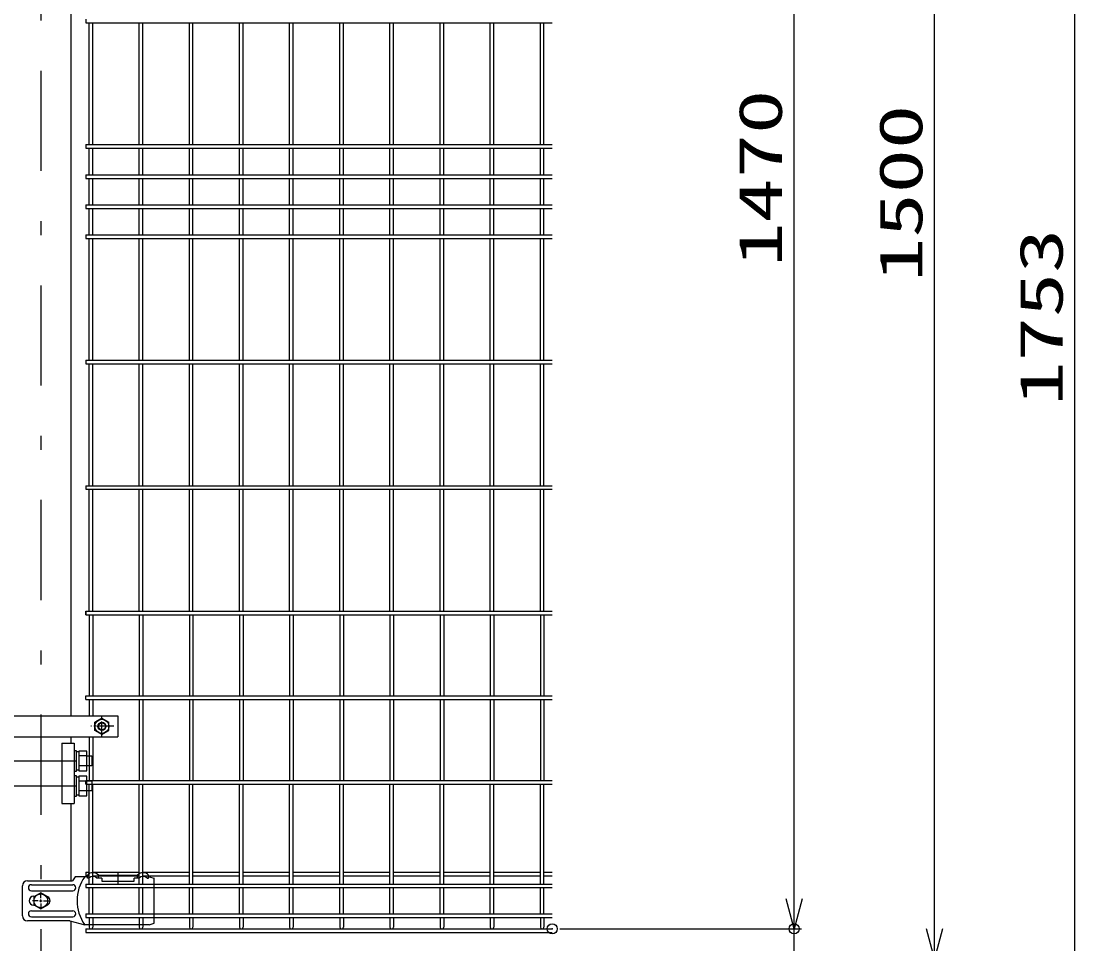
# Model space of a CAD drawing. Units: millimetres, scale not verified. Extents: x -4455 to 4455, y -3150 to 3150.
# Drawn here: x -1751 to -700, y -929 to -9 of the extents above; entities that cross this region are included whole.
import ezdxf
from ezdxf.enums import TextEntityAlignment as Align

# ---------------------------------------------------------------- set-up
doc = ezdxf.new("R2010")
doc.units = ezdxf.units.MM
doc.header["$LTSCALE"] = 20
doc.header["$PDMODE"] = 32
doc.header["$PDSIZE"] = 10
for name, pattern in [('USER1', [10.7, 5, -2.5, 0.7, -2.5]), ('USER2', [0.375, 0.25, -0.125]), ('USER4', [1.125, 0.75, -0.125, 0.125, -0.125])]:
    doc.linetypes.add(name, pattern=pattern)
for name, color, linetype, lineweight in [('0-0_外形線', 7, 'Continuous', 25), ('0-1_寸法線', 4, 'Continuous', 25), ('0-2_0', 3, 'USER2', 25), ('0-5_軸線', 2, 'USER1', 25), ('0-7_丁番', 3, 'Continuous', 25), ('0-B_LAYER06', 3, 'Continuous', 25), ('0-D_継手', 3, 'Continuous', 25), ('0-E_2', 7, 'Continuous', 25), ('1-3_NER', 30, 'Continuous', 25)]:
    doc.layers.add(name, color=color, linetype=linetype, lineweight=lineweight)
doc.layers.add('0-3_DEFPOINTS', color=7, linetype='Continuous')
doc.styles.add('ＭＳ ゴシック', font='')
doc.styles.get('ＭＳ ゴシック').set_extended_font_data('MS Gothic')

# ---------------------------------------------------------------- blocks, each defined once
blk = doc.blocks.new('_Open30')
at = {"layer": '0-2_0', "color": 4, "linetype": 'Continuous'}
blk.add_line((0, 0), (-20, 0), dxfattribs=at)
blk.add_lwpolyline([(-20, 5.36), (0, 0), (-20, -5.36)], dxfattribs=at)
blk = doc.blocks.new('tu')
at = {"layer": '0-B_LAYER06'}
for p, q in [((141270.7, 81292.7), (141270.7, 81352.7)), ((141490.7, 81352.7), (142270.7, 81352.7)), ((141490.7, 81292.7), (141490.7, 81352.7)), ((141880.7, 81400.2), (141880.7, 81185.2)), ((142270.7, 81292.7), (142270.7, 81352.7)), ((142490.7, 81292.7), (142490.7, 81352.7)), ((139974.8, 80540.2), (139974.8, 81140.2)), ((140153.5, 81160.2), (140980.1, 81160.2)), ((141270.7, 81320.2), (141028.6, 81320.2)), ((141560.7, 81292.7), (141460.7, 81292.7)), ((141560.7, 81292.7), (141560.7, 81232.7)), ((142300.7, 81292.7), (142200.7, 81292.7)), ((142460.7, 81292.7), (142490.7, 81292.7)), ((142500.1, 81320.2), (142600.1, 81288.2)), ((140153.5, 81040.2), (140980.1, 81040.2)), ((140200.4, 80930.2), (140218.9, 80930.2)), ((140340.1, 81000.2), (140201.6, 80920.2)), ((140340.1, 81000.2), (140201.6, 80920.2)), ((140201.6, 80920.2), (140201.6, 80760.2)), ((140201.6, 80920.2), (140201.6, 80760.2)), ((140340.1, 80894.2), (140340.1, 81005.8)), ((140478.7, 80920.2), (140340.1, 81000.2)), ((140478.7, 80920.2), (140340.1, 81000.2)), ((140478.7, 80760.2), (140478.7, 80920.2)), ((140478.7, 80760.2), (140478.7, 80920.2)), ((140286.1, 80840.2), (140174.6, 80840.2)), ((140200.4, 80750.2), (140218.9, 80750.2)), ((140201.6, 80760.2), (140340.1, 80680.2)), ((140201.6, 80760.2), (140340.1, 80680.2)), ((140313.1, 80840.2), (140367.1, 80840.2)), ((140340.1, 80813.2), (140340.1, 80867.2)), ((140340.1, 80786.2), (140340.1, 80674.7)), ((140340.1, 80680.2), (140478.7, 80760.2)), ((140340.1, 80680.2), (140478.7, 80760.2)), ((140394.1, 80840.2), (140505.7, 80840.2)), ((140153.5, 80640.2), (140980.1, 80640.2)), ((140153.5, 80520.2), (140980.1, 80520.2)), ((140918.6, 80440.2), (140074.8, 80440.2)), ((140918.6, 80440.2), (141217.1, 80360.2)), ((142500.1, 80360.2), (141217.1, 80360.2)), ((142500.1, 80360.2), (142600.1, 80392.2))]:
    blk.add_line(p, q, dxfattribs=at)
for points in [[(141300.7, 81292.7), (141270.7, 81292.7), (141270.7, 81352.7)], [(141560.7, 81232.7), (142200.7, 81232.7), (142200.7, 81292.7)]]:
    blk.add_lwpolyline(points, dxfattribs=at)
blk.add_circle((140340.1, 80840.2), 138.6, dxfattribs=at)
blk.add_circle((140340.1, 80840.2), 138.6, dxfattribs=at)
for centre, radius, start, end in [((141380.7, 81250.7), 150, 42.83468, 137.16667), ((142380.7, 81250.7), 150, 42.83331, 137.16532), ((140074.8, 81140.2), 100, 90.00001, 179.99999), ((140153.5, 81100.2), 60, 90, 270), ((140980.1, 81100.2), 60, 270, 90), ((141894.4, 80840.2), 830.1, 144.67551, 215.32453), ((141380.7, 81203.3), 120, 48.1895, 131.81049), ((142380.7, 81203.3), 120, 48.1895, 131.81051), ((140200.4, 80840.2), 90, 90, 270), ((140435.6, 80840.2), 90, 299.99756, 60.00244), ((140074.8, 80540.2), 100, 180.00001, 270), ((140153.5, 80580.2), 60, 90, 270), ((140980.1, 80580.2), 60, 270, 90)]:
    blk.add_arc(centre, radius, start, end, dxfattribs=at)
at = {"layer": '0-D_継手'}
for p in [(140074.8, 81240.2), (141028.6, 81320.2)]:
    blk.add_line(p, (140975.1, 81240.2), dxfattribs=at)
at = {"layer": '0-E_2', "color": 3}
blk.add_line((142600.1, 80392.2), (142600.1, 81288.2), dxfattribs=at)

msp = doc.modelspace()

# ---------------------------------------------------------------- linework, layer by layer
at = {"layer": '0-0_外形線'}
for p, q in [((-1700.71, -701.6), (-1700.71, 188.06)), ((-1700.71, -729.02), (-1700.71, -722.6)), ((-1709.99, -729.02), (-1697.51, -729.02)), ((-1697.51, -729.02), (-1697.51, -789.02)), ((-1700.71, -866.02), (-1700.71, -789.02)), ((-1700.71, -1194.02), (-1700.71, -906.37))]:
    msp.add_line(p, q, dxfattribs=at)
msp.add_lwpolyline([(-1709.99, -729.02), (-1709.99, -789.02), (-1697.51, -789.02)], dxfattribs=at)
at = {"layer": '0-1_寸法線'}
for p, q in [((-979.75, -884.02), (-979.75, 525.98)), ((-839.75, -914.02), (-839.75, 525.98)), ((-699.75, -1164.02), (-699.75, 528.98)), ((-979.75, -884.02), (-979.75, -854.02)), ((-1213.46, -914.02), (-972.25, -914.02)), ((-1213.46, -914.02), (-972.25, -914.02)), ((-979.75, -944.02), (-979.75, -914.02))]:
    msp.add_line(p, q, dxfattribs=at)
at = {"layer": '0-3_DEFPOINTS'}
for p in [(-1220.96, -914.02), (-979.75, -914.02)]:
    msp.add_point(p, dxfattribs=at)
at = {"layer": '0-5_軸線'}
for p, q in [((-1730.96, 583.54), (-1730.96, -1289.95)), ((-1795.17, -746.52), (-1667.87, -746.52)), ((-1795.23, -771.52), (-1667.93, -771.52))]:
    msp.add_line(p, q, dxfattribs=at)
at = {"layer": '0-7_丁番'}
for p, q in [((-1695.51, -737.35), (-1693.01, -737.35)), ((-1693.01, -736.73), (-1693.01, -756.36)), ((-1685.01, -736.73), (-1693.01, -736.73)), ((-1685.01, -741.64), (-1693.01, -741.64)), ((-1685.01, -756.36), (-1685.01, -736.73)), ((-1685.01, -741.55), (-1680.01, -741.55)), ((-1680.01, -741.55), (-1680.01, -751.55)), ((-1693.01, -755.75), (-1695.51, -755.75)), ((-1685.01, -751.45), (-1693.01, -751.45)), ((-1693.01, -756.36), (-1685.01, -756.36)), ((-1680.01, -751.55), (-1685.01, -751.55)), ((-1695.51, -757.05), (-1697.51, -757.05)), ((-1697.51, -761.05), (-1695.51, -761.05)), ((-1695.51, -761.05), (-1695.51, -782.05)), ((-1695.51, -762.35), (-1693.01, -762.35)), ((-1693.01, -761.73), (-1693.01, -781.36)), ((-1685.01, -761.73), (-1693.01, -761.73)), ((-1685.01, -766.64), (-1693.01, -766.64)), ((-1685.01, -781.36), (-1685.01, -761.73)), ((-1685.01, -766.55), (-1680.01, -766.55)), ((-1685.01, -776.45), (-1693.01, -776.45)), ((-1695.51, -782.05), (-1697.51, -782.05)), ((-1693.01, -780.75), (-1695.51, -780.75)), ((-1693.01, -781.36), (-1685.01, -781.36))]:
    msp.add_line(p, q, dxfattribs=at)
for points in [[(-1697.51, -736.05), (-1695.51, -736.05), (-1695.51, -757.05)], [(-1680.01, -766.55), (-1680.01, -776.55), (-1685.01, -776.55)]]:
    msp.add_lwpolyline(points, dxfattribs=at)
at = {"layer": '0-B_LAYER06'}
for p, q in [((-1763.51, -701.6), (-1653.96, -701.6)), ((-1669.96, -704.01), (-1676.97, -708.05)), ((-1669.96, -704.01), (-1662.96, -708.05)), ((-1653.96, -701.6), (-1653.96, -722.6)), ((-1676.96, -716.14), (-1676.96, -708.05)), ((-1662.96, -716.14), (-1662.96, -708.05)), ((-1763.51, -722.6), (-1653.96, -722.6)), ((-1669.96, -720.18), (-1676.97, -716.14)), ((-1669.96, -720.18), (-1662.96, -716.14))]:
    msp.add_line(p, q, dxfattribs=at)
at = {"layer": '0-B_LAYER06', "color": 1, "linetype": 'USER4'}
for p, q in [((-1669.96, -722.13), (-1669.96, -702.08)), ((-1657.96, -712.1), (-1680.9, -712.1))]:
    msp.add_line(p, q, dxfattribs=at)
at = {"layer": '0-B_LAYER06', "color": 1}
for radius in [7, 3.5]:
    msp.add_circle((-1669.96, -712.1), radius, dxfattribs=at)
at = {"layer": '0-B_LAYER06'}
msp.add_circle((-1669.96, -712.1), 4, dxfattribs=at)
at = {"layer": '1-3_NER'}
for p, q in [((-1685.96, -7.22), (-1685.96, -10.82)), ((-1685.96, -10.82), (-1220.96, -10.82)), ((-1682.76, -132.22), (-1682.76, -10.82)), ((-1679.16, -132.22), (-1679.16, -10.82)), ((-1632.76, -132.22), (-1632.76, -10.82)), ((-1629.16, -132.22), (-1629.16, -10.82)), ((-1582.76, -132.22), (-1582.76, -10.82)), ((-1579.16, -132.22), (-1579.16, -10.82)), ((-1532.76, -132.22), (-1532.76, -10.82)), ((-1529.16, -132.22), (-1529.16, -10.82)), ((-1482.76, -132.22), (-1482.76, -10.82)), ((-1479.16, -132.22), (-1479.16, -10.82)), ((-1432.76, -132.22), (-1432.76, -10.82)), ((-1429.16, -132.22), (-1429.16, -10.82)), ((-1382.76, -132.22), (-1382.76, -10.82)), ((-1379.16, -132.22), (-1379.16, -10.82)), ((-1332.76, -132.22), (-1332.76, -10.82)), ((-1329.16, -132.22), (-1329.16, -10.82)), ((-1282.76, -132.22), (-1282.76, -10.82)), ((-1279.16, -132.22), (-1279.16, -10.82)), ((-1232.76, -132.22), (-1232.76, -10.82)), ((-1229.16, -132.22), (-1229.16, -10.82)), ((-1685.96, -132.22), (-1220.96, -132.22)), ((-1685.96, -132.22), (-1685.96, -135.82)), ((-1685.96, -135.82), (-1220.96, -135.82)), ((-1682.76, -162.22), (-1682.76, -135.82)), ((-1679.16, -162.22), (-1679.16, -135.82)), ((-1632.76, -162.22), (-1632.76, -135.82)), ((-1629.16, -162.22), (-1629.16, -135.82)), ((-1582.76, -162.22), (-1582.76, -135.82)), ((-1579.16, -162.22), (-1579.16, -135.82)), ((-1532.76, -162.22), (-1532.76, -135.82)), ((-1529.16, -162.22), (-1529.16, -135.82)), ((-1482.76, -162.22), (-1482.76, -135.82)), ((-1479.16, -162.22), (-1479.16, -135.82)), ((-1432.76, -162.22), (-1432.76, -135.82)), ((-1429.16, -162.22), (-1429.16, -135.82)), ((-1382.76, -162.22), (-1382.76, -135.82)), ((-1379.16, -162.22), (-1379.16, -135.82)), ((-1332.76, -162.22), (-1332.76, -135.82)), ((-1329.16, -162.22), (-1329.16, -135.82)), ((-1282.76, -162.22), (-1282.76, -135.82)), ((-1279.16, -162.22), (-1279.16, -135.82)), ((-1232.76, -162.22), (-1232.76, -135.82)), ((-1229.16, -162.22), (-1229.16, -135.82)), ((-1685.96, -162.22), (-1220.96, -162.22)), ((-1685.96, -162.22), (-1685.96, -165.82)), ((-1685.96, -165.82), (-1220.96, -165.82)), ((-1682.76, -192.21), (-1682.76, -165.82)), ((-1679.16, -192.21), (-1679.16, -165.82)), ((-1632.76, -192.21), (-1632.76, -165.82)), ((-1629.16, -192.21), (-1629.16, -165.82)), ((-1582.76, -192.21), (-1582.76, -165.82)), ((-1579.16, -192.21), (-1579.16, -165.82)), ((-1532.76, -192.21), (-1532.76, -165.82)), ((-1529.16, -192.21), (-1529.16, -165.82)), ((-1482.76, -192.21), (-1482.76, -165.82)), ((-1479.16, -192.21), (-1479.16, -165.82)), ((-1432.76, -192.21), (-1432.76, -165.82)), ((-1429.16, -192.21), (-1429.16, -165.82)), ((-1382.76, -192.21), (-1382.76, -165.82)), ((-1379.16, -192.21), (-1379.16, -165.82)), ((-1332.76, -192.21), (-1332.76, -165.82)), ((-1329.16, -192.21), (-1329.16, -165.82)), ((-1282.76, -192.21), (-1282.76, -165.82)), ((-1279.16, -192.21), (-1279.16, -165.82)), ((-1232.76, -192.21), (-1232.76, -165.82)), ((-1229.16, -192.21), (-1229.16, -165.82)), ((-1685.96, -192.21), (-1220.96, -192.21)), ((-1685.96, -192.21), (-1685.96, -195.81)), ((-1685.96, -195.81), (-1220.96, -195.81)), ((-1682.76, -222.22), (-1682.76, -195.81)), ((-1679.16, -222.22), (-1679.16, -195.81)), ((-1632.76, -222.22), (-1632.76, -195.81)), ((-1629.16, -222.22), (-1629.16, -195.81)), ((-1582.76, -222.22), (-1582.76, -195.81)), ((-1579.16, -222.22), (-1579.16, -195.81)), ((-1532.76, -222.22), (-1532.76, -195.81)), ((-1529.16, -222.22), (-1529.16, -195.81)), ((-1482.76, -222.22), (-1482.76, -195.81)), ((-1479.16, -222.22), (-1479.16, -195.81)), ((-1432.76, -222.22), (-1432.76, -195.81)), ((-1429.16, -222.22), (-1429.16, -195.81)), ((-1382.76, -222.22), (-1382.76, -195.81)), ((-1379.16, -222.22), (-1379.16, -195.81)), ((-1332.76, -222.22), (-1332.76, -195.81)), ((-1329.16, -222.22), (-1329.16, -195.81)), ((-1282.76, -222.22), (-1282.76, -195.81)), ((-1279.16, -222.22), (-1279.16, -195.81)), ((-1232.76, -222.22), (-1232.76, -195.81)), ((-1229.16, -222.22), (-1229.16, -195.81)), ((-1685.96, -222.22), (-1220.96, -222.22)), ((-1685.96, -222.22), (-1685.96, -225.82)), ((-1685.96, -225.82), (-1220.96, -225.82)), ((-1682.76, -347.22), (-1682.76, -225.82)), ((-1679.16, -347.22), (-1679.16, -225.82)), ((-1632.76, -347.22), (-1632.76, -225.82)), ((-1629.16, -347.22), (-1629.16, -225.82)), ((-1582.76, -347.22), (-1582.76, -225.82)), ((-1579.16, -347.22), (-1579.16, -225.82)), ((-1532.76, -347.22), (-1532.76, -225.82)), ((-1529.16, -347.22), (-1529.16, -225.82)), ((-1482.76, -347.22), (-1482.76, -225.82)), ((-1479.16, -347.22), (-1479.16, -225.82)), ((-1432.76, -347.22), (-1432.76, -225.82)), ((-1429.16, -347.22), (-1429.16, -225.82)), ((-1382.76, -347.22), (-1382.76, -225.82)), ((-1379.16, -347.22), (-1379.16, -225.82)), ((-1332.76, -347.22), (-1332.76, -225.82)), ((-1329.16, -347.22), (-1329.16, -225.82)), ((-1282.76, -347.22), (-1282.76, -225.82)), ((-1279.16, -347.22), (-1279.16, -225.82)), ((-1232.76, -347.22), (-1232.76, -225.82)), ((-1229.16, -347.22), (-1229.16, -225.82)), ((-1685.96, -347.22), (-1220.96, -347.22)), ((-1685.96, -347.22), (-1685.96, -350.82)), ((-1685.96, -350.82), (-1220.96, -350.82)), ((-1682.76, -472.22), (-1682.76, -350.82)), ((-1679.16, -472.22), (-1679.16, -350.82)), ((-1632.76, -472.22), (-1632.76, -350.82)), ((-1629.16, -472.22), (-1629.16, -350.82)), ((-1582.76, -472.22), (-1582.76, -350.82)), ((-1579.16, -472.22), (-1579.16, -350.82)), ((-1532.76, -472.22), (-1532.76, -350.82)), ((-1529.16, -472.22), (-1529.16, -350.82)), ((-1482.76, -472.22), (-1482.76, -350.82)), ((-1479.16, -472.22), (-1479.16, -350.82)), ((-1432.76, -472.22), (-1432.76, -350.82)), ((-1429.16, -472.22), (-1429.16, -350.82)), ((-1382.76, -472.22), (-1382.76, -350.82)), ((-1379.16, -472.22), (-1379.16, -350.82)), ((-1332.76, -472.22), (-1332.76, -350.82)), ((-1329.16, -472.22), (-1329.16, -350.82)), ((-1282.76, -472.22), (-1282.76, -350.82)), ((-1279.16, -472.22), (-1279.16, -350.82)), ((-1232.76, -472.22), (-1232.76, -350.82)), ((-1229.16, -472.22), (-1229.16, -350.82)), ((-1685.96, -472.22), (-1220.96, -472.22)), ((-1685.96, -472.22), (-1685.96, -475.82)), ((-1685.96, -475.82), (-1220.96, -475.82)), ((-1682.76, -597.22), (-1682.76, -475.82)), ((-1679.16, -597.22), (-1679.16, -475.82)), ((-1632.76, -597.22), (-1632.76, -475.82)), ((-1629.16, -597.22), (-1629.16, -475.82)), ((-1582.76, -597.22), (-1582.76, -475.82)), ((-1579.16, -597.22), (-1579.16, -475.82)), ((-1532.76, -597.22), (-1532.76, -475.82)), ((-1529.16, -597.22), (-1529.16, -475.82)), ((-1482.76, -597.22), (-1482.76, -475.82)), ((-1479.16, -597.22), (-1479.16, -475.82)), ((-1432.76, -597.22), (-1432.76, -475.82)), ((-1429.16, -597.22), (-1429.16, -475.82)), ((-1382.76, -597.22), (-1382.76, -475.82)), ((-1379.16, -597.22), (-1379.16, -475.82)), ((-1332.76, -597.22), (-1332.76, -475.82)), ((-1329.16, -597.22), (-1329.16, -475.82)), ((-1282.76, -597.22), (-1282.76, -475.82)), ((-1279.16, -597.22), (-1279.16, -475.82)), ((-1232.76, -597.22), (-1232.76, -475.82)), ((-1229.16, -597.22), (-1229.16, -475.82)), ((-1685.96, -597.21), (-1220.96, -597.21)), ((-1685.96, -600.81), (-1685.96, -597.21)), ((-1685.96, -597.22), (-1220.96, -597.22)), ((-1685.96, -597.22), (-1685.96, -600.82)), ((-1685.96, -600.81), (-1220.96, -600.81)), ((-1685.96, -600.82), (-1220.96, -600.82)), ((-1682.76, -600.81), (-1682.76, -681.72)), ((-1679.16, -600.81), (-1679.16, -681.72)), ((-1632.76, -600.81), (-1632.76, -681.72)), ((-1629.16, -600.81), (-1629.16, -681.72)), ((-1582.76, -600.81), (-1582.76, -681.72)), ((-1579.16, -600.81), (-1579.16, -681.72)), ((-1532.76, -600.81), (-1532.76, -681.72)), ((-1529.16, -600.81), (-1529.16, -681.72)), ((-1482.76, -600.81), (-1482.76, -681.72)), ((-1479.16, -600.81), (-1479.16, -681.72)), ((-1432.76, -600.81), (-1432.76, -681.72)), ((-1429.16, -600.81), (-1429.16, -681.72)), ((-1382.76, -600.81), (-1382.76, -681.72)), ((-1379.16, -600.81), (-1379.16, -681.72)), ((-1332.76, -600.81), (-1332.76, -681.72)), ((-1329.16, -600.81), (-1329.16, -681.72)), ((-1282.76, -600.81), (-1282.76, -681.72)), ((-1279.16, -600.81), (-1279.16, -681.72)), ((-1232.76, -600.81), (-1232.76, -681.72)), ((-1229.16, -600.81), (-1229.16, -681.72)), ((-1685.96, -681.72), (-1220.96, -681.72)), ((-1685.96, -685.32), (-1685.96, -681.72)), ((-1685.96, -685.32), (-1220.96, -685.32)), ((-1682.76, -685.32), (-1682.76, -701.6)), ((-1679.16, -685.32), (-1679.16, -701.6)), ((-1632.76, -685.32), (-1632.76, -766.22)), ((-1629.16, -685.32), (-1629.16, -766.22)), ((-1582.76, -685.32), (-1582.76, -766.22)), ((-1579.16, -685.32), (-1579.16, -766.22)), ((-1532.76, -685.32), (-1532.76, -766.22)), ((-1529.16, -685.32), (-1529.16, -766.22)), ((-1482.76, -685.32), (-1482.76, -766.22)), ((-1479.16, -685.32), (-1479.16, -766.22)), ((-1432.76, -685.32), (-1432.76, -766.22)), ((-1429.16, -685.32), (-1429.16, -766.22)), ((-1382.76, -685.32), (-1382.76, -766.22)), ((-1379.16, -685.32), (-1379.16, -766.22)), ((-1332.76, -685.32), (-1332.76, -766.22)), ((-1329.16, -685.32), (-1329.16, -766.22)), ((-1282.76, -685.32), (-1282.76, -766.22)), ((-1279.16, -685.32), (-1279.16, -766.22)), ((-1232.76, -685.32), (-1232.76, -766.22)), ((-1229.16, -685.32), (-1229.16, -766.22)), ((-1682.76, -722.6), (-1682.76, -766.22)), ((-1679.16, -722.6), (-1679.16, -766.22)), ((-1685.96, -766.22), (-1220.96, -766.22)), ((-1685.96, -769.82), (-1685.96, -766.22)), ((-1685.96, -769.82), (-1220.96, -769.82)), ((-1682.76, -869.32), (-1682.76, -769.82)), ((-1679.16, -869.32), (-1679.16, -769.82)), ((-1632.76, -869.32), (-1632.76, -769.82)), ((-1629.16, -869.32), (-1629.16, -769.82)), ((-1582.76, -869.32), (-1582.76, -769.82)), ((-1579.16, -869.32), (-1579.16, -769.82)), ((-1532.76, -869.32), (-1532.76, -769.82)), ((-1529.16, -869.32), (-1529.16, -769.82)), ((-1482.76, -869.32), (-1482.76, -769.82)), ((-1479.16, -869.32), (-1479.16, -769.82)), ((-1432.76, -869.32), (-1432.76, -769.82)), ((-1429.16, -869.32), (-1429.16, -769.82)), ((-1382.76, -869.32), (-1382.76, -769.82)), ((-1379.16, -869.32), (-1379.16, -769.82)), ((-1332.76, -869.32), (-1332.76, -769.82)), ((-1329.16, -869.32), (-1329.16, -769.82)), ((-1282.76, -869.32), (-1282.76, -769.82)), ((-1279.16, -869.32), (-1279.16, -769.82)), ((-1232.76, -869.32), (-1232.76, -769.82)), ((-1229.16, -869.32), (-1229.16, -769.82)), ((-1685.96, -857.46), (-1685.96, -861.06)), ((-1685.96, -857.46), (-1682.76, -857.46)), ((-1685.96, -861.06), (-1682.76, -861.06)), ((-1679.16, -857.46), (-1632.76, -857.46)), ((-1679.16, -861.06), (-1632.76, -861.06)), ((-1629.16, -857.46), (-1582.76, -857.46)), ((-1629.16, -861.06), (-1582.76, -861.06)), ((-1579.16, -857.46), (-1532.76, -857.46)), ((-1579.16, -861.06), (-1532.76, -861.06)), ((-1529.16, -857.46), (-1482.76, -857.46)), ((-1529.16, -861.06), (-1482.76, -861.06)), ((-1479.16, -857.46), (-1432.76, -857.46)), ((-1479.16, -861.06), (-1432.76, -861.06)), ((-1429.16, -857.46), (-1382.76, -857.46)), ((-1429.16, -861.06), (-1382.76, -861.06)), ((-1379.16, -857.46), (-1332.76, -857.46)), ((-1379.16, -861.06), (-1332.76, -861.06)), ((-1329.16, -857.46), (-1282.76, -857.46)), ((-1329.16, -861.06), (-1282.76, -861.06)), ((-1279.16, -857.46), (-1232.76, -857.46)), ((-1279.16, -861.06), (-1232.76, -861.06)), ((-1229.16, -857.46), (-1220.96, -857.46)), ((-1229.16, -861.06), (-1220.96, -861.06)), ((-1685.96, -869.32), (-1220.96, -869.32)), ((-1685.96, -869.32), (-1685.96, -872.92)), ((-1685.96, -872.92), (-1220.96, -872.92)), ((-1682.76, -899.12), (-1682.76, -872.92)), ((-1679.16, -899.12), (-1679.16, -872.92)), ((-1632.76, -899.12), (-1632.76, -872.92)), ((-1629.16, -899.12), (-1629.16, -872.92)), ((-1582.76, -899.12), (-1582.76, -872.92)), ((-1579.16, -899.12), (-1579.16, -872.92)), ((-1532.76, -899.12), (-1532.76, -872.92)), ((-1529.16, -899.12), (-1529.16, -872.92)), ((-1482.76, -899.12), (-1482.76, -872.92)), ((-1479.16, -899.12), (-1479.16, -872.92)), ((-1432.76, -899.12), (-1432.76, -872.92)), ((-1429.16, -899.12), (-1429.16, -872.92)), ((-1382.76, -899.12), (-1382.76, -872.92)), ((-1379.16, -899.12), (-1379.16, -872.92)), ((-1332.76, -899.12), (-1332.76, -872.92)), ((-1329.16, -899.12), (-1329.16, -872.92)), ((-1282.76, -899.12), (-1282.76, -872.92)), ((-1279.16, -899.12), (-1279.16, -872.92)), ((-1232.76, -899.12), (-1232.76, -872.92)), ((-1229.16, -899.12), (-1229.16, -872.92)), ((-1685.96, -899.12), (-1220.96, -899.12)), ((-1685.96, -899.12), (-1685.96, -902.72)), ((-1685.96, -902.72), (-1220.96, -902.72)), ((-1682.76, -902.72), (-1682.76, -912.22)), ((-1679.16, -902.72), (-1679.16, -912.22)), ((-1632.76, -902.72), (-1632.76, -912.22)), ((-1629.16, -902.72), (-1629.16, -912.22)), ((-1582.76, -902.72), (-1582.76, -912.22)), ((-1579.16, -902.72), (-1579.16, -912.22)), ((-1532.76, -902.72), (-1532.76, -912.22)), ((-1529.16, -902.72), (-1529.16, -912.22)), ((-1482.76, -902.72), (-1482.76, -912.22)), ((-1479.16, -902.72), (-1479.16, -912.22)), ((-1432.76, -902.72), (-1432.76, -912.22)), ((-1429.16, -902.72), (-1429.16, -912.22)), ((-1382.76, -902.72), (-1382.76, -912.22)), ((-1379.16, -902.72), (-1379.16, -912.22)), ((-1332.76, -902.72), (-1332.76, -912.22)), ((-1329.16, -902.72), (-1329.16, -912.22)), ((-1282.76, -902.72), (-1282.76, -912.22)), ((-1279.16, -902.72), (-1279.16, -912.22)), ((-1232.76, -902.72), (-1232.76, -912.22)), ((-1229.16, -902.72), (-1229.16, -912.22)), ((-1685.96, -914.02), (-1220.96, -914.02)), ((-1685.96, -914.02), (-1220.96, -914.02)), ((-1685.96, -914.02), (-1685.96, -917.62)), ((-1685.96, -917.62), (-1220.96, -917.62))]:
    msp.add_line(p, q, dxfattribs=at)
for centre in [(-1680.96, -912.22), (-1630.96, -912.22), (-1580.96, -912.22), (-1530.96, -912.22), (-1480.96, -912.22), (-1430.96, -912.22), (-1380.96, -912.22), (-1330.96, -912.22), (-1280.96, -912.22), (-1230.96, -912.22)]:
    msp.add_arc(centre, 1.8, 180, 0, dxfattribs=at)

# ---------------------------------------------------------------- block references
at = {"layer": '0-1_寸法線', "xscale": 1.5, "yscale": 1.5, "rotation": 270}
for p in [(-979.75, -914.02), (-979.75, -914.02), (-839.75, -944.02)]:
    msp.add_blockref('_Open30', p, dxfattribs=at)
at = {"layer": '0-D_継手', "xscale": 0.05, "yscale": 0.05}
msp.add_blockref('tu', (-8747.97, -4928.03), dxfattribs=at)

# ---------------------------------------------------------------- texts
at = {"layer": '0-1_寸法線', "color": 2, "style": 'ＭＳ ゴシック', "width": 1.5}
for s, p in [('1470', (-978.92, -254.02)), ('1500', (-838.92, -269.02)), ('1753', (-698.92, -392.52))]:
    msp.add_text(s, height=43.26, rotation=90, dxfattribs=at).set_placement(p, align=Align.BOTTOM_LEFT)

doc.saveas('drawing.dxf')
